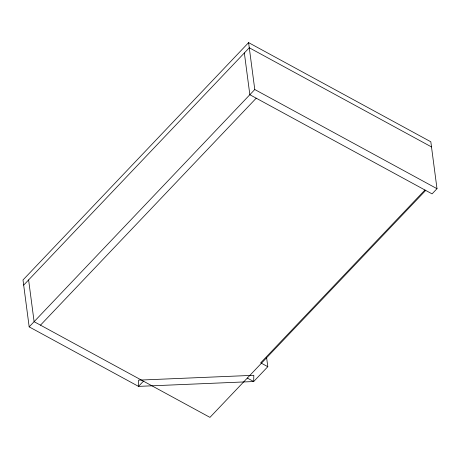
<?xml version="1.0" encoding="UTF-8"?>
<svg xmlns="http://www.w3.org/2000/svg" width="460" height="460" viewBox="0 0 460 460"><rect width="100%" height="100%" fill="white"/><g stroke="black" fill="none" stroke-linecap="round" stroke-linejoin="round"><path stroke-width="0.69" d="M244.346 52.963L249.843 94.72L432.066 193.884L437 188.692L430.824 141.789L248.601 42.625L23 279.967L29.175 326.876L138.506 386.377L253.696 381.535L267.795 366.706L266.587 357.5M23.678 285.114L249.28 47.771L431.503 146.935M29.175 326.876L254.777 89.527L248.601 42.625M40.486 325.157L256.22 98.193M143.445 381.185L138.506 386.377L138.627 380.138L253.816 375.303L253.696 381.535L247.319 378.068M424.959 190.02L260.688 362.836L267.795 366.706M425.69 190.417L209.955 417.375L34.109 321.684L28.612 279.921M254.777 89.527L437 188.692"/></g></svg>
